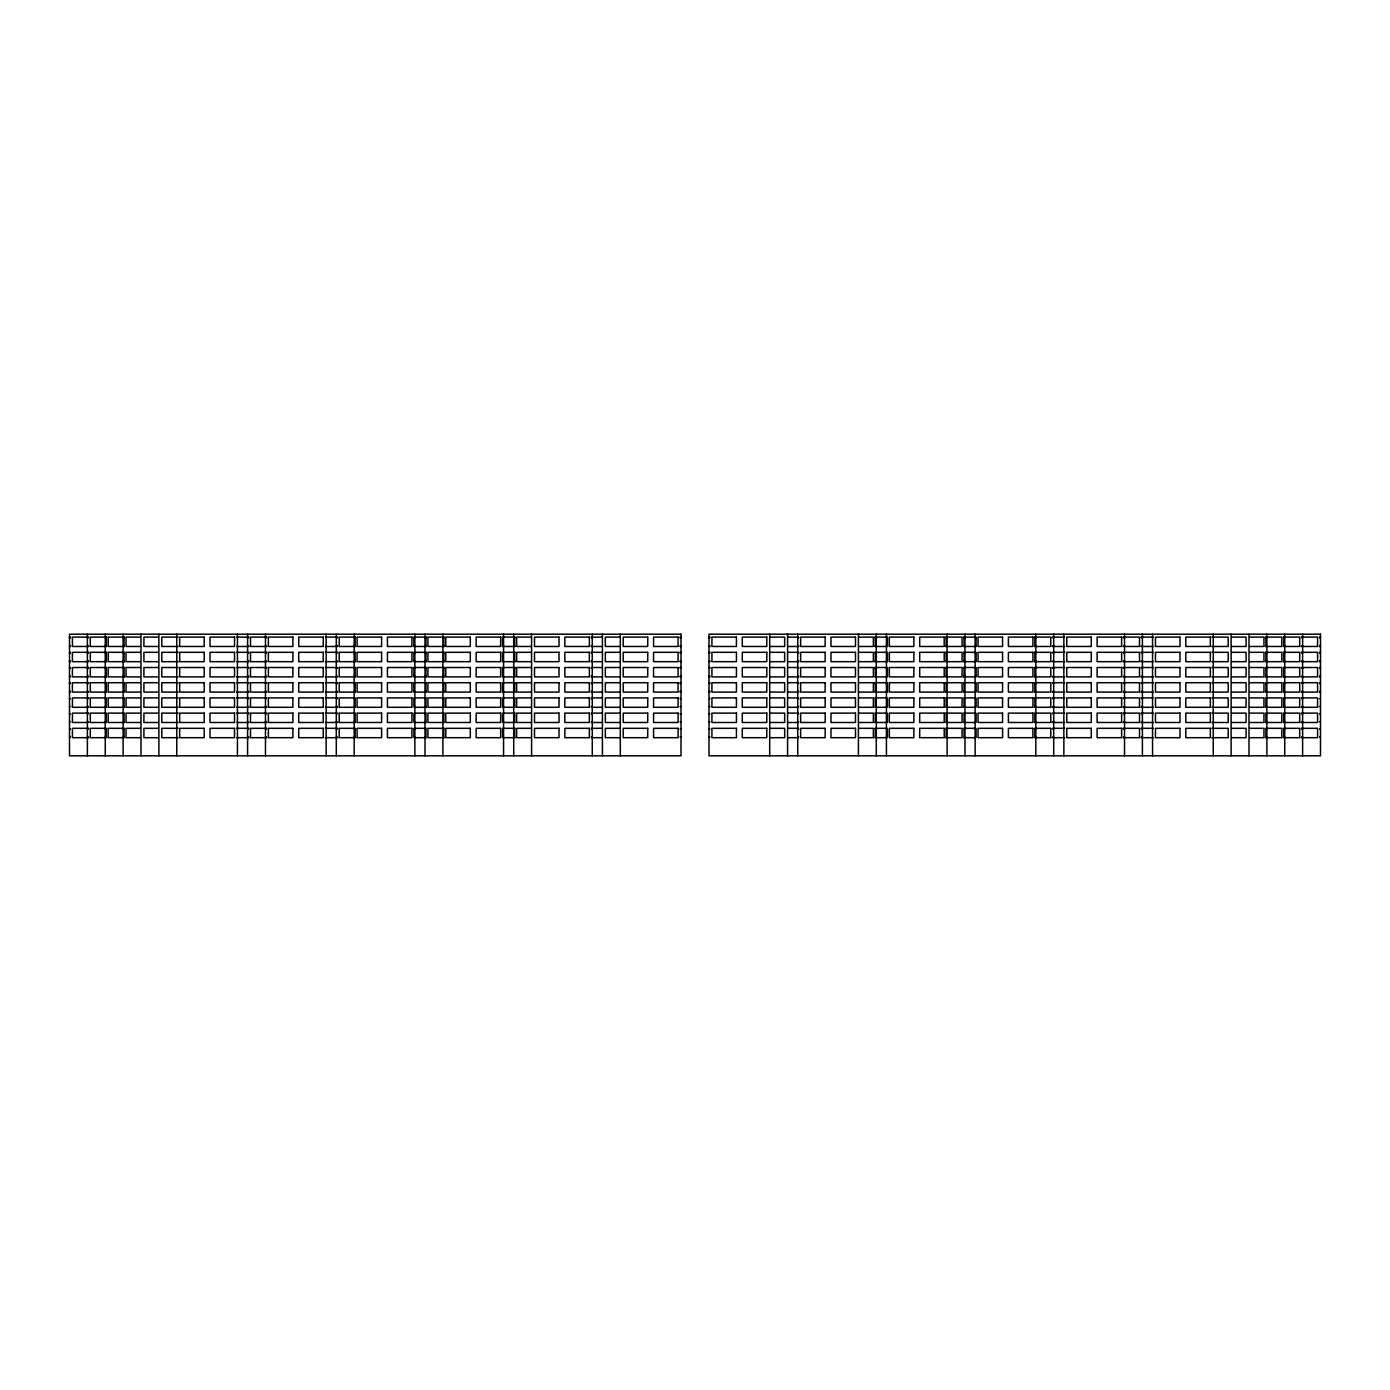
<?xml version="1.0" encoding="UTF-8"?>
<svg xmlns="http://www.w3.org/2000/svg" width="1390" height="1390" viewBox="0 0 1390 1390"><rect width="100%" height="100%" fill="white"/><g stroke="black" fill="none" stroke-linecap="round" stroke-linejoin="round"><path stroke-width="1.5" d="M69.5 637.106L70.456 637.106M88.751 637.106L72.419 637.106L72.419 646.472L88.751 646.472M106.63 637.106L90.298 637.106L90.298 646.472L106.63 646.472M124.509 637.106L108.159 637.106L108.159 646.472L124.509 646.472M140.338 637.106L126.038 637.106L126.038 646.472L140.338 646.472M158.217 637.106L143.917 637.106L143.917 646.472L158.217 646.472M178.129 637.106L161.796 637.106L161.796 646.472L178.129 646.472M236.717 637.106L248.966 637.106M266.845 637.106L250.495 637.106L250.495 646.472L266.845 646.472M325.416 637.106L337.683 637.106M355.562 637.106L339.212 637.106L339.212 646.472L355.562 646.472M426.382 637.106L413.907 637.106L413.907 646.472L426.382 646.472M444.261 637.106L427.929 637.106L427.929 646.472L444.261 646.472M515.099 637.106L502.607 637.106L502.607 646.472L515.099 646.472M530.928 637.106L516.628 637.106L516.628 646.472L530.928 646.472M591.323 637.106L601.766 637.106M619.645 637.106L605.345 637.106L605.345 646.472L619.645 646.472M680.04 637.106L680.996 637.106M709.004 637.106L709.96 637.106M770.355 637.106L784.655 637.106L784.655 646.472L770.355 646.472M788.234 637.106L798.677 637.106M859.072 637.106L873.372 637.106L873.372 646.472L859.072 646.472M874.901 637.106L887.393 637.106L887.393 646.472L874.901 646.472M945.739 637.106L962.071 637.106L962.071 646.472L945.739 646.472M963.618 637.106L976.093 637.106L976.093 646.472L963.618 646.472M1034.438 637.106L1050.788 637.106L1050.788 646.472L1034.438 646.472M1052.317 637.106L1064.584 637.106M1123.155 637.106L1139.505 637.106L1139.505 646.472L1123.155 646.472M1141.034 637.106L1153.283 637.106M1211.871 637.106L1228.204 637.106L1228.204 646.472L1211.871 646.472M1231.783 637.106L1246.083 637.106L1246.083 646.472L1231.783 646.472M1249.662 637.106L1263.962 637.106L1263.962 646.472L1249.662 646.472M1265.491 637.106L1281.841 637.106L1281.841 646.472L1265.491 646.472M1283.37 637.106L1299.702 637.106L1299.702 646.472L1283.37 646.472M1301.248 637.106L1317.581 637.106L1317.581 646.472L1301.248 646.472M1319.544 637.106L1320.5 637.106M69.5 637.836L70.456 637.836M87.379 637.836L88.335 637.836M105.258 637.836L106.213 637.836M123.119 637.836L124.075 637.836M247.594 637.836L248.549 637.836M265.473 637.836L266.411 637.836M336.293 637.836L337.249 637.836M354.172 637.836L355.128 637.836M413.907 637.836L414.863 637.836M425.01 637.836L425.966 637.836M442.889 637.836L443.844 637.836M502.607 637.836L503.562 637.836M513.709 637.836L514.665 637.836M591.323 637.836L592.279 637.836M680.04 637.836L680.996 637.836M709.004 637.836L709.96 637.836M797.721 637.836L798.677 637.836M875.335 637.836L876.291 637.836M886.438 637.836L887.393 637.836M946.156 637.836L947.111 637.836M964.035 637.836L964.99 637.836M975.137 637.836L976.093 637.836M1034.872 637.836L1035.828 637.836M1052.751 637.836L1053.707 637.836M1123.589 637.836L1124.527 637.836M1141.451 637.836L1142.406 637.836M1265.925 637.836L1266.881 637.836M1283.787 637.836L1284.742 637.836M1301.666 637.836L1302.621 637.836M1319.544 637.836L1320.5 637.836M69.5 645.759L70.456 645.759M87.379 645.759L88.335 645.759M105.258 645.759L106.213 645.759M123.119 645.759L124.075 645.759M247.594 645.759L248.549 645.759M265.473 645.759L266.411 645.759M336.293 645.759L337.249 645.759M354.172 645.759L355.128 645.759M413.907 645.759L414.863 645.759M425.01 645.759L425.966 645.759M442.889 645.759L443.844 645.759M502.607 645.759L503.562 645.759M513.709 645.759L514.665 645.759M591.323 645.759L592.279 645.759M680.04 645.759L680.996 645.759M709.004 645.759L709.96 645.759M797.721 645.759L798.677 645.759M875.335 645.759L876.291 645.759M886.438 645.759L887.393 645.759M946.156 645.759L947.111 645.759M964.035 645.759L964.99 645.759M975.137 645.759L976.093 645.759M1034.872 645.759L1035.828 645.759M1052.751 645.759L1053.707 645.759M1123.589 645.759L1124.527 645.759M1141.451 645.759L1142.406 645.759M1265.925 645.759L1266.881 645.759M1283.787 645.759L1284.742 645.759M1301.666 645.759L1302.621 645.759M1319.544 645.759L1320.5 645.759M69.5 646.472L70.456 646.472M236.717 646.472L248.966 646.472M325.416 646.472L337.683 646.472M591.323 646.472L601.766 646.472M680.04 646.472L680.996 646.472M709.004 646.472L709.96 646.472M788.234 646.472L798.677 646.472M1052.317 646.472L1064.584 646.472M1141.034 646.472L1153.283 646.472M1319.544 646.472L1320.5 646.472M69.5 652.31L70.456 652.31M88.751 652.31L72.419 652.31L72.419 661.675L88.751 661.675M106.63 652.31L90.298 652.31L90.298 661.675L106.63 661.675M124.509 652.31L108.159 652.31L108.159 661.675L124.509 661.675M140.338 652.31L126.038 652.31L126.038 661.675L140.338 661.675M158.217 652.31L143.917 652.31L143.917 661.675L158.217 661.675M178.129 652.31L161.796 652.31L161.796 661.675L178.129 661.675M236.717 652.31L248.966 652.31M266.845 652.31L250.495 652.31L250.495 661.675L266.845 661.675M325.416 652.31L337.683 652.31M355.562 652.31L339.212 652.31L339.212 661.675L355.562 661.675M426.382 652.31L413.907 652.31L413.907 661.675L426.382 661.675M444.261 652.31L427.929 652.31L427.929 661.675L444.261 661.675M515.099 652.31L502.607 652.31L502.607 661.675L515.099 661.675M530.928 652.31L516.628 652.31L516.628 661.675L530.928 661.675M591.323 652.31L601.766 652.31M619.645 652.31L605.345 652.31L605.345 661.675L619.645 661.675M680.04 652.31L680.996 652.31M709.004 652.31L709.96 652.31M770.355 652.31L784.655 652.31L784.655 661.675L770.355 661.675M788.234 652.31L798.677 652.31M859.072 652.31L873.372 652.31L873.372 661.675L859.072 661.675M874.901 652.31L887.393 652.31L887.393 661.675L874.901 661.675M945.739 652.31L962.071 652.31L962.071 661.675L945.739 661.675M963.618 652.31L976.093 652.31L976.093 661.675L963.618 661.675M1034.438 652.31L1050.788 652.31L1050.788 661.675L1034.438 661.675M1052.317 652.31L1064.584 652.31M1123.155 652.31L1139.505 652.31L1139.505 661.675L1123.155 661.675M1141.034 652.31L1153.283 652.31M1211.871 652.31L1228.204 652.31L1228.204 661.675L1211.871 661.675M1231.783 652.31L1246.083 652.31L1246.083 661.675L1231.783 661.675M1249.662 652.31L1263.962 652.31L1263.962 661.675L1249.662 661.675M1265.491 652.31L1281.841 652.31L1281.841 661.675L1265.491 661.675M1283.37 652.31L1299.702 652.31L1299.702 661.675L1283.37 661.675M1301.248 652.31L1317.581 652.31L1317.581 661.675L1301.248 661.675M1319.544 652.31L1320.5 652.31M69.5 653.039L70.456 653.039M87.379 653.039L88.335 653.039M105.258 653.039L106.213 653.039M123.119 653.039L124.075 653.039M247.594 653.039L248.549 653.039M265.473 653.039L266.411 653.039M336.293 653.039L337.249 653.039M354.172 653.039L355.128 653.039M413.907 653.039L414.863 653.039M425.01 653.039L425.966 653.039M442.889 653.039L443.844 653.039M502.607 653.039L503.562 653.039M513.709 653.039L514.665 653.039M591.323 653.039L592.279 653.039M680.04 653.039L680.996 653.039M709.004 653.039L709.96 653.039M797.721 653.039L798.677 653.039M875.335 653.039L876.291 653.039M886.438 653.039L887.393 653.039M946.156 653.039L947.111 653.039M964.035 653.039L964.99 653.039M975.137 653.039L976.093 653.039M1034.872 653.039L1035.828 653.039M1052.751 653.039L1053.707 653.039M1123.589 653.039L1124.527 653.039M1141.451 653.039L1142.406 653.039M1265.925 653.039L1266.881 653.039M1283.787 653.039L1284.742 653.039M1301.666 653.039L1302.621 653.039M1319.544 653.039L1320.5 653.039M69.5 660.962L70.456 660.962M87.379 660.962L88.335 660.962M105.258 660.962L106.213 660.962M123.119 660.962L124.075 660.962M247.594 660.962L248.549 660.962M265.473 660.962L266.411 660.962M336.293 660.962L337.249 660.962M354.172 660.962L355.128 660.962M413.907 660.962L414.863 660.962M425.01 660.962L425.966 660.962M442.889 660.962L443.844 660.962M502.607 660.962L503.562 660.962M513.709 660.962L514.665 660.962M591.323 660.962L592.279 660.962M680.04 660.962L680.996 660.962M709.004 660.962L709.96 660.962M797.721 660.962L798.677 660.962M875.335 660.962L876.291 660.962M886.438 660.962L887.393 660.962M946.156 660.962L947.111 660.962M964.035 660.962L964.99 660.962M975.137 660.962L976.093 660.962M1034.872 660.962L1035.828 660.962M1052.751 660.962L1053.707 660.962M1123.589 660.962L1124.527 660.962M1141.451 660.962L1142.406 660.962M1265.925 660.962L1266.881 660.962M1283.787 660.962L1284.742 660.962M1301.666 660.962L1302.621 660.962M1319.544 660.962L1320.5 660.962M69.5 661.675L70.456 661.675M236.717 661.675L248.966 661.675M325.416 661.675L337.683 661.675M591.323 661.675L601.766 661.675M680.04 661.675L680.996 661.675M709.004 661.675L709.96 661.675M788.234 661.675L798.677 661.675M1052.317 661.675L1064.584 661.675M1141.034 661.675L1153.283 661.675M1319.544 661.675L1320.5 661.675M69.5 667.513L70.456 667.513M88.751 667.513L72.419 667.513L72.419 676.878L88.751 676.878M106.63 667.513L90.298 667.513L90.298 676.878L106.63 676.878M124.509 667.513L108.159 667.513L108.159 676.878L124.509 676.878M140.338 667.513L126.038 667.513L126.038 676.878L140.338 676.878M158.217 667.513L143.917 667.513L143.917 676.878L158.217 676.878M178.129 667.513L161.796 667.513L161.796 676.878L178.129 676.878M236.717 667.513L248.966 667.513M266.845 667.513L250.495 667.513L250.495 676.878L266.845 676.878M325.416 667.513L337.683 667.513M355.562 667.513L339.212 667.513L339.212 676.878L355.562 676.878M426.382 667.513L413.907 667.513L413.907 676.878L426.382 676.878M444.261 667.513L427.929 667.513L427.929 676.878L444.261 676.878M515.099 667.513L502.607 667.513L502.607 676.878L515.099 676.878M530.928 667.513L516.628 667.513L516.628 676.878L530.928 676.878M591.323 667.513L601.766 667.513M619.645 667.513L605.345 667.513L605.345 676.878L619.645 676.878M680.04 667.513L680.996 667.513M709.004 667.513L709.96 667.513M770.355 667.513L784.655 667.513L784.655 676.878L770.355 676.878M788.234 667.513L798.677 667.513M859.072 667.513L873.372 667.513L873.372 676.878L859.072 676.878M874.901 667.513L887.393 667.513L887.393 676.878L874.901 676.878M945.739 667.513L962.071 667.513L962.071 676.878L945.739 676.878M963.618 667.513L976.093 667.513L976.093 676.878L963.618 676.878M1034.438 667.513L1050.788 667.513L1050.788 676.878L1034.438 676.878M1052.317 667.513L1064.584 667.513M1123.155 667.513L1139.505 667.513L1139.505 676.878L1123.155 676.878M1141.034 667.513L1153.283 667.513M1211.871 667.513L1228.204 667.513L1228.204 676.878L1211.871 676.878M1231.783 667.513L1246.083 667.513L1246.083 676.878L1231.783 676.878M1249.662 667.513L1263.962 667.513L1263.962 676.878L1249.662 676.878M1265.491 667.513L1281.841 667.513L1281.841 676.878L1265.491 676.878M1283.37 667.513L1299.702 667.513L1299.702 676.878L1283.37 676.878M1301.248 667.513L1317.581 667.513L1317.581 676.878L1301.248 676.878M1319.544 667.513L1320.5 667.513M69.5 668.243L70.456 668.243M87.379 668.243L88.335 668.243M105.258 668.243L106.213 668.243M123.119 668.243L124.075 668.243M247.594 668.243L248.549 668.243M265.473 668.243L266.411 668.243M336.293 668.243L337.249 668.243M354.172 668.243L355.128 668.243M413.907 668.243L414.863 668.243M425.01 668.243L425.966 668.243M442.889 668.243L443.844 668.243M502.607 668.243L503.562 668.243M513.709 668.243L514.665 668.243M591.323 668.243L592.279 668.243M680.04 668.243L680.996 668.243M709.004 668.243L709.96 668.243M797.721 668.243L798.677 668.243M875.335 668.243L876.291 668.243M886.438 668.243L887.393 668.243M946.156 668.243L947.111 668.243M964.035 668.243L964.99 668.243M975.137 668.243L976.093 668.243M1034.872 668.243L1035.828 668.243M1052.751 668.243L1053.707 668.243M1123.589 668.243L1124.527 668.243M1141.451 668.243L1142.406 668.243M1265.925 668.243L1266.881 668.243M1283.787 668.243L1284.742 668.243M1301.666 668.243L1302.621 668.243M1319.544 668.243L1320.5 668.243M69.5 676.166L70.456 676.166M87.379 676.166L88.335 676.166M105.258 676.166L106.213 676.166M123.119 676.166L124.075 676.166M247.594 676.166L248.549 676.166M265.473 676.166L266.411 676.166M336.293 676.166L337.249 676.166M354.172 676.166L355.128 676.166M413.907 676.166L414.863 676.166M425.01 676.166L425.966 676.166M442.889 676.166L443.844 676.166M502.607 676.166L503.562 676.166M513.709 676.166L514.665 676.166M591.323 676.166L592.279 676.166M680.04 676.166L680.996 676.166M709.004 676.166L709.96 676.166M797.721 676.166L798.677 676.166M875.335 676.166L876.291 676.166M886.438 676.166L887.393 676.166M946.156 676.166L947.111 676.166M964.035 676.166L964.99 676.166M975.137 676.166L976.093 676.166M1034.872 676.166L1035.828 676.166M1052.751 676.166L1053.707 676.166M1123.589 676.166L1124.527 676.166M1141.451 676.166L1142.406 676.166M1265.925 676.166L1266.881 676.166M1283.787 676.166L1284.742 676.166M1301.666 676.166L1302.621 676.166M1319.544 676.166L1320.5 676.166M69.5 676.878L70.456 676.878M236.717 676.878L248.966 676.878M325.416 676.878L337.683 676.878M591.323 676.878L601.766 676.878M680.04 676.878L680.996 676.878M709.004 676.878L709.96 676.878M788.234 676.878L798.677 676.878M1052.317 676.878L1064.584 676.878M1141.034 676.878L1153.283 676.878M1319.544 676.878L1320.5 676.878M69.5 682.716L70.456 682.716M88.751 682.716L72.419 682.716L72.419 692.081L88.751 692.081M106.63 682.716L90.298 682.716L90.298 692.081L106.63 692.081M124.509 682.716L108.159 682.716L108.159 692.081L124.509 692.081M140.338 682.716L126.038 682.716L126.038 692.081L140.338 692.081M158.217 682.716L143.917 682.716L143.917 692.081L158.217 692.081M178.129 682.716L161.796 682.716L161.796 692.081L178.129 692.081M236.717 682.716L248.966 682.716M266.845 682.716L250.495 682.716L250.495 692.081L266.845 692.081M325.416 682.716L337.683 682.716M355.562 682.716L339.212 682.716L339.212 692.081L355.562 692.081M426.382 682.716L413.907 682.716L413.907 692.081L426.382 692.081M444.261 682.716L427.929 682.716L427.929 692.081L444.261 692.081M515.099 682.716L502.607 682.716L502.607 692.081L515.099 692.081M530.928 682.716L516.628 682.716L516.628 692.081L530.928 692.081M591.323 682.716L601.766 682.716M619.645 682.716L605.345 682.716L605.345 692.081L619.645 692.081M680.04 682.716L680.996 682.716M709.004 682.716L709.96 682.716M770.355 682.716L784.655 682.716L784.655 692.081L770.355 692.081M788.234 682.716L798.677 682.716M859.072 682.716L873.372 682.716L873.372 692.081L859.072 692.081M874.901 682.716L887.393 682.716L887.393 692.081L874.901 692.081M945.739 682.716L962.071 682.716L962.071 692.081L945.739 692.081M963.618 682.716L976.093 682.716L976.093 692.081L963.618 692.081M1034.438 682.716L1050.788 682.716L1050.788 692.081L1034.438 692.081M1052.317 682.716L1064.584 682.716M1123.155 682.716L1139.505 682.716L1139.505 692.081L1123.155 692.081M1141.034 682.716L1153.283 682.716M1211.871 682.716L1228.204 682.716L1228.204 692.081L1211.871 692.081M1231.783 682.716L1246.083 682.716L1246.083 692.081L1231.783 692.081M1249.662 682.716L1263.962 682.716L1263.962 692.081L1249.662 692.081M1265.491 682.716L1281.841 682.716L1281.841 692.081L1265.491 692.081M1283.37 682.716L1299.702 682.716L1299.702 692.081L1283.37 692.081M1301.248 682.716L1317.581 682.716L1317.581 692.081L1301.248 692.081M1319.544 682.716L1320.5 682.716M69.5 683.446L70.456 683.446M87.379 683.446L88.335 683.446M105.258 683.446L106.213 683.446M123.119 683.446L124.075 683.446M247.594 683.446L248.549 683.446M265.473 683.446L266.411 683.446M336.293 683.446L337.249 683.446M354.172 683.446L355.128 683.446M413.907 683.446L414.863 683.446M425.01 683.446L425.966 683.446M442.889 683.446L443.844 683.446M502.607 683.446L503.562 683.446M513.709 683.446L514.665 683.446M591.323 683.446L592.279 683.446M680.04 683.446L680.996 683.446M709.004 683.446L709.96 683.446M797.721 683.446L798.677 683.446M875.335 683.446L876.291 683.446M886.438 683.446L887.393 683.446M946.156 683.446L947.111 683.446M964.035 683.446L964.99 683.446M975.137 683.446L976.093 683.446M1034.872 683.446L1035.828 683.446M1052.751 683.446L1053.707 683.446M1123.589 683.446L1124.527 683.446M1141.451 683.446L1142.406 683.446M1265.925 683.446L1266.881 683.446M1283.787 683.446L1284.742 683.446M1301.666 683.446L1302.621 683.446M1319.544 683.446L1320.5 683.446M69.5 691.369L70.456 691.369M87.379 691.369L88.335 691.369M105.258 691.369L106.213 691.369M123.119 691.369L124.075 691.369M247.594 691.369L248.549 691.369M265.473 691.369L266.411 691.369M336.293 691.369L337.249 691.369M354.172 691.369L355.128 691.369M413.907 691.369L414.863 691.369M425.01 691.369L425.966 691.369M442.889 691.369L443.844 691.369M502.607 691.369L503.562 691.369M513.709 691.369L514.665 691.369M591.323 691.369L592.279 691.369M680.04 691.369L680.996 691.369M709.004 691.369L709.96 691.369M797.721 691.369L798.677 691.369M875.335 691.369L876.291 691.369M886.438 691.369L887.393 691.369M946.156 691.369L947.111 691.369M964.035 691.369L964.99 691.369M975.137 691.369L976.093 691.369M1034.872 691.369L1035.828 691.369M1052.751 691.369L1053.707 691.369M1123.589 691.369L1124.527 691.369M1141.451 691.369L1142.406 691.369M1265.925 691.369L1266.881 691.369M1283.787 691.369L1284.742 691.369M1301.666 691.369L1302.621 691.369M1319.544 691.369L1320.5 691.369M69.5 692.081L70.456 692.081M236.717 692.081L248.966 692.081M325.416 692.081L337.683 692.081M591.323 692.081L601.766 692.081M680.04 692.081L680.996 692.081M709.004 692.081L709.96 692.081M788.234 692.081L798.677 692.081M1052.317 692.081L1064.584 692.081M1141.034 692.081L1153.283 692.081M1319.544 692.081L1320.5 692.081M88.751 697.919L72.419 697.919L72.419 707.284L88.751 707.284M106.63 697.919L90.298 697.919L90.298 707.284L106.63 707.284M124.509 697.919L108.159 697.919L108.159 707.284L124.509 707.284M140.338 697.919L126.038 697.919L126.038 707.284L140.338 707.284M158.217 697.919L143.917 697.919L143.917 707.284L158.217 707.284M178.129 697.919L161.796 697.919L161.796 707.284L178.129 707.284M236.717 697.919L248.966 697.919M266.845 697.919L250.495 697.919L250.495 707.284L266.845 707.284M325.416 697.919L337.683 697.919M355.562 697.919L339.212 697.919L339.212 707.284L355.562 707.284M414.133 697.919L426.382 697.919M444.261 697.919L427.929 697.919L427.929 707.284L444.261 707.284M502.85 697.919L515.099 697.919M530.928 697.919L516.628 697.919L516.628 707.284L530.928 707.284M591.549 697.919L601.766 697.919M619.645 697.919L605.345 697.919L605.345 707.284L619.645 707.284M770.355 697.919L784.655 697.919L784.655 707.284L770.355 707.284M788.234 697.919L798.451 697.919M859.072 697.919L873.372 697.919L873.372 707.284L859.072 707.284M874.901 697.919L887.15 697.919M945.739 697.919L962.071 697.919L962.071 707.284L945.739 707.284M963.618 697.919L975.867 697.919M1034.438 697.919L1050.788 697.919L1050.788 707.284L1034.438 707.284M1052.317 697.919L1064.584 697.919M1123.155 697.919L1139.505 697.919L1139.505 707.284L1123.155 707.284M1141.034 697.919L1153.283 697.919M1211.871 697.919L1228.204 697.919L1228.204 707.284L1211.871 707.284M1231.783 697.919L1246.083 697.919L1246.083 707.284L1231.783 707.284M1249.662 697.919L1263.962 697.919L1263.962 707.284L1249.662 707.284M1265.491 697.919L1281.841 697.919L1281.841 707.284L1265.491 707.284M1283.37 697.919L1299.702 697.919L1299.702 707.284L1283.37 707.284M1301.248 697.919L1317.581 697.919L1317.581 707.284L1301.248 707.284M69.5 698.631L70.456 698.631M87.379 698.631L88.335 698.631M105.258 698.631L106.213 698.631L106.213 706.554L105.258 706.554M123.119 698.631L124.075 698.631L124.075 706.554L123.119 706.554M247.594 698.631L248.549 698.631M265.473 698.631L266.411 698.631M336.293 698.631L337.249 698.631M354.172 698.631L355.128 698.631L355.128 706.554L354.172 706.554M414.863 698.631L413.907 698.631L413.907 706.554L414.863 706.554M425.01 698.631L425.966 698.631L425.966 706.554L425.01 706.554M442.889 698.631L443.844 698.631L443.844 706.554L442.889 706.554M503.562 698.631L502.607 698.631L502.607 706.554L503.562 706.554M513.709 698.631L514.665 698.631L514.665 706.554L513.709 706.554M591.323 698.631L592.279 698.631M680.04 698.631L680.996 698.631M709.004 698.631L709.96 698.631M797.721 698.631L798.677 698.631M876.291 698.631L875.335 698.631L875.335 706.554L876.291 706.554M886.438 698.631L887.393 698.631L887.393 706.554L886.438 706.554M947.111 698.631L946.156 698.631L946.156 706.554L947.111 706.554M964.99 698.631L964.035 698.631L964.035 706.554L964.99 706.554M975.137 698.631L976.093 698.631L976.093 706.554L975.137 706.554M1035.828 698.631L1034.872 698.631L1034.872 706.554L1035.828 706.554M1052.751 698.631L1053.707 698.631M1123.589 698.631L1124.527 698.631M1141.451 698.631L1142.406 698.631M1266.881 698.631L1265.925 698.631L1265.925 706.554L1266.881 706.554M1284.742 698.631L1283.787 698.631L1283.787 706.554L1284.742 706.554M1301.666 698.631L1302.621 698.631M1319.544 698.631L1320.5 698.631M69.5 706.554L70.456 706.554M87.379 706.554L88.335 706.554M247.594 706.554L248.549 706.554M265.473 706.554L266.411 706.554M336.293 706.554L337.249 706.554M591.323 706.554L592.279 706.554M680.04 706.554L680.996 706.554M709.004 706.554L709.96 706.554M797.721 706.554L798.677 706.554M1052.751 706.554L1053.707 706.554M1123.589 706.554L1124.527 706.554M1141.451 706.554L1142.406 706.554M1301.666 706.554L1302.621 706.554M1319.544 706.554L1320.5 706.554M236.717 707.284L248.966 707.284M325.416 707.284L337.683 707.284M414.133 707.284L426.382 707.284M502.85 707.284L515.099 707.284M591.549 707.284L601.766 707.284M788.234 707.284L798.451 707.284M874.901 707.284L887.15 707.284M963.618 707.284L975.867 707.284M1052.317 707.284L1064.584 707.284M1141.034 707.284L1153.283 707.284M88.751 713.122L72.419 713.122L72.419 722.487L88.751 722.487M106.63 713.122L90.298 713.122L90.298 722.487L106.63 722.487M124.509 713.122L108.159 713.122L108.159 722.487L124.509 722.487M140.338 713.122L126.038 713.122L126.038 722.487L140.338 722.487M158.217 713.122L143.917 713.122L143.917 722.487L158.217 722.487M178.129 713.122L161.796 713.122L161.796 722.487L178.129 722.487M236.717 713.122L248.966 713.122M266.845 713.122L250.495 713.122L250.495 722.487L266.845 722.487M325.416 713.122L337.683 713.122M355.562 713.122L339.212 713.122L339.212 722.487L355.562 722.487M414.133 713.122L426.382 713.122M444.261 713.122L427.929 713.122L427.929 722.487L444.261 722.487M502.85 713.122L515.099 713.122M530.928 713.122L516.628 713.122L516.628 722.487L530.928 722.487M591.549 713.122L601.766 713.122M619.645 713.122L605.345 713.122L605.345 722.487L619.645 722.487M770.355 713.122L784.655 713.122L784.655 722.487L770.355 722.487M788.234 713.122L798.451 713.122M859.072 713.122L873.372 713.122L873.372 722.487L859.072 722.487M874.901 713.122L887.15 713.122M945.739 713.122L962.071 713.122L962.071 722.487L945.739 722.487M963.618 713.122L975.867 713.122M1034.438 713.122L1050.788 713.122L1050.788 722.487L1034.438 722.487M1052.317 713.122L1064.584 713.122M1123.155 713.122L1139.505 713.122L1139.505 722.487L1123.155 722.487M1141.034 713.122L1153.283 713.122M1211.871 713.122L1228.204 713.122L1228.204 722.487L1211.871 722.487M1231.783 713.122L1246.083 713.122L1246.083 722.487L1231.783 722.487M1249.662 713.122L1263.962 713.122L1263.962 722.487L1249.662 722.487M1265.491 713.122L1281.841 713.122L1281.841 722.487L1265.491 722.487M1283.37 713.122L1299.702 713.122L1299.702 722.487L1283.37 722.487M1301.248 713.122L1317.581 713.122L1317.581 722.487L1301.248 722.487M69.5 713.834L70.456 713.834M87.379 713.834L88.335 713.834M105.258 713.834L106.213 713.834L106.213 721.757L105.258 721.757M123.119 713.834L124.075 713.834L124.075 721.757L123.119 721.757M247.594 713.834L248.549 713.834M265.473 713.834L266.411 713.834M336.293 713.834L337.249 713.834M354.172 713.834L355.128 713.834L355.128 721.757L354.172 721.757M414.863 713.834L413.907 713.834L413.907 721.757L414.863 721.757M425.01 713.834L425.966 713.834L425.966 721.757L425.01 721.757M442.889 713.834L443.844 713.834L443.844 721.757L442.889 721.757M503.562 713.834L502.607 713.834L502.607 721.757L503.562 721.757M513.709 713.834L514.665 713.834L514.665 721.757L513.709 721.757M591.323 713.834L592.279 713.834M680.04 713.834L680.996 713.834M709.004 713.834L709.96 713.834M797.721 713.834L798.677 713.834M876.291 713.834L875.335 713.834L875.335 721.757L876.291 721.757M886.438 713.834L887.393 713.834L887.393 721.757L886.438 721.757M947.111 713.834L946.156 713.834L946.156 721.757L947.111 721.757M964.99 713.834L964.035 713.834L964.035 721.757L964.99 721.757M975.137 713.834L976.093 713.834L976.093 721.757L975.137 721.757M1035.828 713.834L1034.872 713.834L1034.872 721.757L1035.828 721.757M1052.751 713.834L1053.707 713.834M1123.589 713.834L1124.527 713.834M1141.451 713.834L1142.406 713.834M1266.881 713.834L1265.925 713.834L1265.925 721.757L1266.881 721.757M1284.742 713.834L1283.787 713.834L1283.787 721.757L1284.742 721.757M1301.666 713.834L1302.621 713.834M1319.544 713.834L1320.5 713.834M69.5 721.757L70.456 721.757M87.379 721.757L88.335 721.757M247.594 721.757L248.549 721.757M265.473 721.757L266.411 721.757M336.293 721.757L337.249 721.757M591.323 721.757L592.279 721.757M680.04 721.757L680.996 721.757M709.004 721.757L709.96 721.757M797.721 721.757L798.677 721.757M1052.751 721.757L1053.707 721.757M1123.589 721.757L1124.527 721.757M1141.451 721.757L1142.406 721.757M1301.666 721.757L1302.621 721.757M1319.544 721.757L1320.5 721.757M236.717 722.487L248.966 722.487M325.416 722.487L337.683 722.487M414.133 722.487L426.382 722.487M502.85 722.487L515.099 722.487M591.549 722.487L601.766 722.487M788.234 722.487L798.451 722.487M874.901 722.487L887.15 722.487M963.618 722.487L975.867 722.487M1052.317 722.487L1064.584 722.487M1141.034 722.487L1153.283 722.487M88.751 728.325L72.419 728.325L72.419 737.69L88.751 737.69M106.63 728.325L90.298 728.325L90.298 737.69L106.63 737.69M124.509 728.325L108.159 728.325L108.159 737.69L124.509 737.69M140.338 728.325L126.038 728.325L126.038 737.69L140.338 737.69M158.217 728.325L143.917 728.325L143.917 737.69L158.217 737.69M178.129 728.325L161.796 728.325L161.796 737.69L178.129 737.69M236.717 728.325L248.966 728.325M266.845 728.325L250.495 728.325L250.495 737.69L266.845 737.69M325.416 728.325L337.683 728.325M355.562 728.325L339.212 728.325L339.212 737.69L355.562 737.69M414.133 728.325L426.382 728.325M444.261 728.325L427.929 728.325L427.929 737.69L444.261 737.69M502.85 728.325L515.099 728.325M530.928 728.325L516.628 728.325L516.628 737.69L530.928 737.69M591.549 728.325L601.766 728.325M619.645 728.325L605.345 728.325L605.345 737.69L619.645 737.69M770.355 728.325L784.655 728.325L784.655 737.69L770.355 737.69M788.234 728.325L798.451 728.325M859.072 728.325L873.372 728.325L873.372 737.69L859.072 737.69M874.901 728.325L887.15 728.325M945.739 728.325L962.071 728.325L962.071 737.69L945.739 737.69M963.618 728.325L975.867 728.325M1034.438 728.325L1050.788 728.325L1050.788 737.69L1034.438 737.69M1052.317 728.325L1064.584 728.325M1123.155 728.325L1139.505 728.325L1139.505 737.69L1123.155 737.69M1141.034 728.325L1153.283 728.325M1211.871 728.325L1228.204 728.325L1228.204 737.69L1211.871 737.69M1231.783 728.325L1246.083 728.325L1246.083 737.69L1231.783 737.69M1249.662 728.325L1263.962 728.325L1263.962 737.69L1249.662 737.69M1265.491 728.325L1281.841 728.325L1281.841 737.69L1265.491 737.69M1283.37 728.325L1299.702 728.325L1299.702 737.69L1283.37 737.69M1301.248 728.325L1317.581 728.325L1317.581 737.69L1301.248 737.69M69.5 729.038L70.456 729.038M87.379 729.038L88.335 729.038M105.258 729.038L106.213 729.038L106.213 736.961L105.258 736.961M123.119 729.038L124.075 729.038L124.075 736.961L123.119 736.961M247.594 729.038L248.549 729.038M265.473 729.038L266.411 729.038M336.293 729.038L337.249 729.038M354.172 729.038L355.128 729.038L355.128 736.961L354.172 736.961M414.863 729.038L413.907 729.038L413.907 736.961L414.863 736.961M425.01 729.038L425.966 729.038L425.966 736.961L425.01 736.961M442.889 729.038L443.844 729.038L443.844 736.961L442.889 736.961M503.562 729.038L502.607 729.038L502.607 736.961L503.562 736.961M513.709 729.038L514.665 729.038L514.665 736.961L513.709 736.961M591.323 729.038L592.279 729.038M680.04 729.038L680.996 729.038M709.004 729.038L709.96 729.038M797.721 729.038L798.677 729.038M876.291 729.038L875.335 729.038L875.335 736.961L876.291 736.961M886.438 729.038L887.393 729.038L887.393 736.961L886.438 736.961M947.111 729.038L946.156 729.038L946.156 736.961L947.111 736.961M964.99 729.038L964.035 729.038L964.035 736.961L964.99 736.961M975.137 729.038L976.093 729.038L976.093 736.961L975.137 736.961M1035.828 729.038L1034.872 729.038L1034.872 736.961L1035.828 736.961M1052.751 729.038L1053.707 729.038M1123.589 729.038L1124.527 729.038M1141.451 729.038L1142.406 729.038M1266.881 729.038L1265.925 729.038L1265.925 736.961L1266.881 736.961M1284.742 729.038L1283.787 729.038L1283.787 736.961L1284.742 736.961M1301.666 729.038L1302.621 729.038M1319.544 729.038L1320.5 729.038M69.5 736.961L70.456 736.961M87.379 736.961L88.335 736.961M247.594 736.961L248.549 736.961M265.473 736.961L266.411 736.961M336.293 736.961L337.249 736.961M591.323 736.961L592.279 736.961M680.04 736.961L680.996 736.961M709.004 736.961L709.96 736.961M797.721 736.961L798.677 736.961M1052.751 736.961L1053.707 736.961M1123.589 736.961L1124.527 736.961M1141.451 736.961L1142.406 736.961M1301.666 736.961L1302.621 736.961M1319.544 736.961L1320.5 736.961M236.717 737.69L248.966 737.69M325.416 737.69L337.683 737.69M414.133 737.69L426.382 737.69M502.85 737.69L515.099 737.69M591.549 737.69L601.766 737.69M788.234 737.69L798.451 737.69M874.901 737.69L887.15 737.69M963.618 737.69L975.867 737.69M1052.317 737.69L1064.584 737.69M1141.034 737.69L1153.283 737.69M1302.621 634.188L1302.621 755.812M1284.742 634.188L1284.742 755.812M1283.787 637.106L1283.787 646.472M1283.787 652.31L1283.787 661.675M1283.787 667.513L1283.787 676.878M1283.787 682.716L1283.787 692.081M1266.881 634.188L1266.881 755.812M1265.925 637.106L1265.925 646.472M1265.925 652.31L1265.925 661.675M1265.925 667.513L1265.925 676.878M1265.925 682.716L1265.925 692.081M1249.002 634.188L1249.002 755.812M1231.123 634.188L1231.123 755.812M1213.244 634.188L1213.244 755.812M1152.553 634.188L1152.553 755.812M1142.406 634.188L1142.406 755.812M1124.527 634.188L1124.527 755.812M1063.854 634.188L1063.854 755.812M1053.707 634.188L1053.707 755.812M1035.828 634.188L1035.828 755.812M1034.872 637.106L1034.872 646.472M1034.872 652.31L1034.872 661.675M1034.872 667.513L1034.872 676.878M1034.872 682.716L1034.872 692.081M975.137 634.188L975.137 755.812M964.99 634.188L964.99 755.812M964.035 637.106L964.035 646.472M964.035 652.31L964.035 661.675M964.035 667.513L964.035 676.878M964.035 682.716L964.035 692.081M947.111 634.188L947.111 755.812M946.156 637.106L946.156 646.472M946.156 652.31L946.156 661.675M946.156 667.513L946.156 676.878M946.156 682.716L946.156 692.081M886.438 634.188L886.438 755.812M876.291 634.188L876.291 755.812M875.335 637.106L875.335 646.472M875.335 652.31L875.335 661.675M875.335 667.513L875.335 676.878M875.335 682.716L875.335 692.081M858.412 634.188L858.412 755.812M797.721 634.188L797.721 755.812M787.574 634.188L787.574 755.812M769.695 634.188L769.695 755.812M620.305 634.188L620.305 755.812M602.426 634.188L602.426 755.812M592.279 634.188L592.279 755.812M531.588 634.188L531.588 755.812M514.665 637.106L514.665 646.472M514.665 652.31L514.665 661.675M514.665 667.513L514.665 676.878M514.665 682.716L514.665 692.081M513.709 634.188L513.709 755.812M503.562 634.188L503.562 755.812M443.844 637.106L443.844 646.472M443.844 652.31L443.844 661.675M443.844 667.513L443.844 676.878M443.844 682.716L443.844 692.081M442.889 634.188L442.889 755.812M425.966 637.106L425.966 646.472M425.966 652.31L425.966 661.675M425.966 667.513L425.966 676.878M425.966 682.716L425.966 692.081M425.01 634.188L425.01 755.812M414.863 634.188L414.863 755.812M355.128 637.106L355.128 646.472M355.128 652.31L355.128 661.675M355.128 667.513L355.128 676.878M355.128 682.716L355.128 692.081M354.172 634.188L354.172 755.812M336.293 634.188L336.293 755.812M326.146 634.188L326.146 755.812M265.473 634.188L265.473 755.812M247.594 634.188L247.594 755.812M237.447 634.188L237.447 755.812M176.756 634.188L176.756 755.812M158.877 634.188L158.877 755.812M140.998 634.188L140.998 755.812M124.075 637.106L124.075 646.472M124.075 652.31L124.075 661.675M124.075 667.513L124.075 676.878M124.075 682.716L124.075 692.081M123.119 634.188L123.119 755.812M106.213 637.106L106.213 646.472M106.213 652.31L106.213 661.675M106.213 667.513L106.213 676.878M106.213 682.716L106.213 692.081M105.258 634.188L105.258 755.812M87.379 634.188L87.379 755.812M680.996 634.188L69.5 634.188L69.5 755.812L680.996 755.812L680.996 634.188M1320.5 634.188L709.004 634.188L709.004 755.812L1320.5 755.812L1320.5 634.188M204.191 637.106L179.675 637.106L179.675 646.472L204.191 646.472L204.191 637.106M234.528 637.106L210.012 637.106L210.012 646.472L234.528 646.472L234.528 637.106M292.89 637.106L268.374 637.106L268.374 646.472L292.89 646.472L292.89 637.106M323.227 637.106L298.728 637.106L298.728 646.472L323.227 646.472L323.227 637.106M381.607 637.106L357.091 637.106L357.091 646.472L381.607 646.472L381.607 637.106M411.944 637.106L387.428 637.106L387.428 646.472L411.944 646.472L411.944 637.106M470.307 637.106L445.79 637.106L445.79 646.472L470.307 646.472L470.307 637.106M500.661 637.106L476.145 637.106L476.145 646.472L500.661 646.472L500.661 637.106M559.023 637.106L534.507 637.106L534.507 646.472L559.023 646.472L559.023 637.106M589.36 637.106L564.844 637.106L564.844 646.472L589.36 646.472L589.36 637.106M647.723 637.106L623.224 637.106L623.224 646.472L647.723 646.472L647.723 637.106M678.077 637.106L653.561 637.106L653.561 646.472L678.077 646.472L678.077 637.106M736.439 637.106L711.923 637.106L711.923 646.472L736.439 646.472L736.439 637.106M766.776 637.106L742.277 637.106L742.277 646.472L766.776 646.472L766.776 637.106M825.156 637.106L800.64 637.106L800.64 646.472L825.156 646.472L825.156 637.106M855.493 637.106L830.977 637.106L830.977 646.472L855.493 646.472L855.493 637.106M913.856 637.106L889.339 637.106L889.339 646.472L913.856 646.472L913.856 637.106M944.21 637.106L919.694 637.106L919.694 646.472L944.21 646.472L944.21 637.106M1002.572 637.106L978.056 637.106L978.056 646.472L1002.572 646.472L1002.572 637.106M1032.909 637.106L1008.393 637.106L1008.393 646.472L1032.909 646.472L1032.909 637.106M1091.272 637.106L1066.773 637.106L1066.773 646.472L1091.272 646.472L1091.272 637.106M1121.626 637.106L1097.11 637.106L1097.11 646.472L1121.626 646.472L1121.626 637.106M1179.988 637.106L1155.472 637.106L1155.472 646.472L1179.988 646.472L1179.988 637.106M1210.325 637.106L1185.809 637.106L1185.809 646.472L1210.325 646.472L1210.325 637.106M204.191 652.31L179.675 652.31L179.675 661.675L204.191 661.675L204.191 652.31M234.528 652.31L210.012 652.31L210.012 661.675L234.528 661.675L234.528 652.31M292.89 652.31L268.374 652.31L268.374 661.675L292.89 661.675L292.89 652.31M323.227 652.31L298.728 652.31L298.728 661.675L323.227 661.675L323.227 652.31M381.607 652.31L357.091 652.31L357.091 661.675L381.607 661.675L381.607 652.31M411.944 652.31L387.428 652.31L387.428 661.675L411.944 661.675L411.944 652.31M470.307 652.31L445.79 652.31L445.79 661.675L470.307 661.675L470.307 652.31M500.661 652.31L476.145 652.31L476.145 661.675L500.661 661.675L500.661 652.31M559.023 652.31L534.507 652.31L534.507 661.675L559.023 661.675L559.023 652.31M589.36 652.31L564.844 652.31L564.844 661.675L589.36 661.675L589.36 652.31M647.723 652.31L623.224 652.31L623.224 661.675L647.723 661.675L647.723 652.31M678.077 652.31L653.561 652.31L653.561 661.675L678.077 661.675L678.077 652.31M736.439 652.31L711.923 652.31L711.923 661.675L736.439 661.675L736.439 652.31M766.776 652.31L742.277 652.31L742.277 661.675L766.776 661.675L766.776 652.31M825.156 652.31L800.64 652.31L800.64 661.675L825.156 661.675L825.156 652.31M855.493 652.31L830.977 652.31L830.977 661.675L855.493 661.675L855.493 652.31M913.856 652.31L889.339 652.31L889.339 661.675L913.856 661.675L913.856 652.31M944.21 652.31L919.694 652.31L919.694 661.675L944.21 661.675L944.21 652.31M1002.572 652.31L978.056 652.31L978.056 661.675L1002.572 661.675L1002.572 652.31M1032.909 652.31L1008.393 652.31L1008.393 661.675L1032.909 661.675L1032.909 652.31M1091.272 652.31L1066.773 652.31L1066.773 661.675L1091.272 661.675L1091.272 652.31M1121.626 652.31L1097.11 652.31L1097.11 661.675L1121.626 661.675L1121.626 652.31M1179.988 652.31L1155.472 652.31L1155.472 661.675L1179.988 661.675L1179.988 652.31M1210.325 652.31L1185.809 652.31L1185.809 661.675L1210.325 661.675L1210.325 652.31M204.191 667.513L179.675 667.513L179.675 676.878L204.191 676.878L204.191 667.513M234.528 667.513L210.012 667.513L210.012 676.878L234.528 676.878L234.528 667.513M292.89 667.513L268.374 667.513L268.374 676.878L292.89 676.878L292.89 667.513M323.227 667.513L298.728 667.513L298.728 676.878L323.227 676.878L323.227 667.513M381.607 667.513L357.091 667.513L357.091 676.878L381.607 676.878L381.607 667.513M411.944 667.513L387.428 667.513L387.428 676.878L411.944 676.878L411.944 667.513M470.307 667.513L445.79 667.513L445.79 676.878L470.307 676.878L470.307 667.513M500.661 667.513L476.145 667.513L476.145 676.878L500.661 676.878L500.661 667.513M559.023 667.513L534.507 667.513L534.507 676.878L559.023 676.878L559.023 667.513M589.36 667.513L564.844 667.513L564.844 676.878L589.36 676.878L589.36 667.513M647.723 667.513L623.224 667.513L623.224 676.878L647.723 676.878L647.723 667.513M678.077 667.513L653.561 667.513L653.561 676.878L678.077 676.878L678.077 667.513M736.439 667.513L711.923 667.513L711.923 676.878L736.439 676.878L736.439 667.513M766.776 667.513L742.277 667.513L742.277 676.878L766.776 676.878L766.776 667.513M825.156 667.513L800.64 667.513L800.64 676.878L825.156 676.878L825.156 667.513M855.493 667.513L830.977 667.513L830.977 676.878L855.493 676.878L855.493 667.513M913.856 667.513L889.339 667.513L889.339 676.878L913.856 676.878L913.856 667.513M944.21 667.513L919.694 667.513L919.694 676.878L944.21 676.878L944.21 667.513M1002.572 667.513L978.056 667.513L978.056 676.878L1002.572 676.878L1002.572 667.513M1032.909 667.513L1008.393 667.513L1008.393 676.878L1032.909 676.878L1032.909 667.513M1091.272 667.513L1066.773 667.513L1066.773 676.878L1091.272 676.878L1091.272 667.513M1121.626 667.513L1097.11 667.513L1097.11 676.878L1121.626 676.878L1121.626 667.513M1179.988 667.513L1155.472 667.513L1155.472 676.878L1179.988 676.878L1179.988 667.513M1210.325 667.513L1185.809 667.513L1185.809 676.878L1210.325 676.878L1210.325 667.513M204.191 682.716L179.675 682.716L179.675 692.081L204.191 692.081L204.191 682.716M234.528 682.716L210.012 682.716L210.012 692.081L234.528 692.081L234.528 682.716M292.89 682.716L268.374 682.716L268.374 692.081L292.89 692.081L292.89 682.716M323.227 682.716L298.728 682.716L298.728 692.081L323.227 692.081L323.227 682.716M381.607 682.716L357.091 682.716L357.091 692.081L381.607 692.081L381.607 682.716M411.944 682.716L387.428 682.716L387.428 692.081L411.944 692.081L411.944 682.716M470.307 682.716L445.79 682.716L445.79 692.081L470.307 692.081L470.307 682.716M500.661 682.716L476.145 682.716L476.145 692.081L500.661 692.081L500.661 682.716M559.023 682.716L534.507 682.716L534.507 692.081L559.023 692.081L559.023 682.716M589.36 682.716L564.844 682.716L564.844 692.081L589.36 692.081L589.36 682.716M647.723 682.716L623.224 682.716L623.224 692.081L647.723 692.081L647.723 682.716M678.077 682.716L653.561 682.716L653.561 692.081L678.077 692.081L678.077 682.716M736.439 682.716L711.923 682.716L711.923 692.081L736.439 692.081L736.439 682.716M766.776 682.716L742.277 682.716L742.277 692.081L766.776 692.081L766.776 682.716M825.156 682.716L800.64 682.716L800.64 692.081L825.156 692.081L825.156 682.716M855.493 682.716L830.977 682.716L830.977 692.081L855.493 692.081L855.493 682.716M913.856 682.716L889.339 682.716L889.339 692.081L913.856 692.081L913.856 682.716M944.21 682.716L919.694 682.716L919.694 692.081L944.21 692.081L944.21 682.716M1002.572 682.716L978.056 682.716L978.056 692.081L1002.572 692.081L1002.572 682.716M1032.909 682.716L1008.393 682.716L1008.393 692.081L1032.909 692.081L1032.909 682.716M1091.272 682.716L1066.773 682.716L1066.773 692.081L1091.272 692.081L1091.272 682.716M1121.626 682.716L1097.11 682.716L1097.11 692.081L1121.626 692.081L1121.626 682.716M1179.988 682.716L1155.472 682.716L1155.472 692.081L1179.988 692.081L1179.988 682.716M1210.325 682.716L1185.809 682.716L1185.809 692.081L1210.325 692.081L1210.325 682.716M204.191 697.919L179.675 697.919L179.675 707.284L204.191 707.284L204.191 697.919M234.528 697.919L210.012 697.919L210.012 707.284L234.528 707.284L234.528 697.919M292.89 697.919L268.374 697.919L268.374 707.284L292.89 707.284L292.89 697.919M323.227 697.919L298.728 697.919L298.728 707.284L323.227 707.284L323.227 697.919M381.607 697.919L357.091 697.919L357.091 707.284L381.607 707.284L381.607 697.919M411.944 697.919L387.428 697.919L387.428 707.284L411.944 707.284L411.944 697.919M470.307 697.919L445.79 697.919L445.79 707.284L470.307 707.284L470.307 697.919M500.661 697.919L476.145 697.919L476.145 707.284L500.661 707.284L500.661 697.919M559.023 697.919L534.507 697.919L534.507 707.284L559.023 707.284L559.023 697.919M589.36 697.919L564.844 697.919L564.844 707.284L589.36 707.284L589.36 697.919M647.723 697.919L623.224 697.919L623.224 707.284L647.723 707.284L647.723 697.919M678.077 697.919L653.561 697.919L653.561 707.284L678.077 707.284L678.077 697.919M736.439 697.919L711.923 697.919L711.923 707.284L736.439 707.284L736.439 697.919M766.776 697.919L742.277 697.919L742.277 707.284L766.776 707.284L766.776 697.919M825.156 697.919L800.64 697.919L800.64 707.284L825.156 707.284L825.156 697.919M855.493 697.919L830.977 697.919L830.977 707.284L855.493 707.284L855.493 697.919M913.856 697.919L889.339 697.919L889.339 707.284L913.856 707.284L913.856 697.919M944.21 697.919L919.694 697.919L919.694 707.284L944.21 707.284L944.21 697.919M1002.572 697.919L978.056 697.919L978.056 707.284L1002.572 707.284L1002.572 697.919M1032.909 697.919L1008.393 697.919L1008.393 707.284L1032.909 707.284L1032.909 697.919M1091.272 697.919L1066.773 697.919L1066.773 707.284L1091.272 707.284L1091.272 697.919M1121.626 697.919L1097.11 697.919L1097.11 707.284L1121.626 707.284L1121.626 697.919M1179.988 697.919L1155.472 697.919L1155.472 707.284L1179.988 707.284L1179.988 697.919M1210.325 697.919L1185.809 697.919L1185.809 707.284L1210.325 707.284L1210.325 697.919M204.191 713.122L179.675 713.122L179.675 722.487L204.191 722.487L204.191 713.122M234.528 713.122L210.012 713.122L210.012 722.487L234.528 722.487L234.528 713.122M292.89 713.122L268.374 713.122L268.374 722.487L292.89 722.487L292.89 713.122M323.227 713.122L298.728 713.122L298.728 722.487L323.227 722.487L323.227 713.122M381.607 713.122L357.091 713.122L357.091 722.487L381.607 722.487L381.607 713.122M411.944 713.122L387.428 713.122L387.428 722.487L411.944 722.487L411.944 713.122M470.307 713.122L445.79 713.122L445.79 722.487L470.307 722.487L470.307 713.122M500.661 713.122L476.145 713.122L476.145 722.487L500.661 722.487L500.661 713.122M559.023 713.122L534.507 713.122L534.507 722.487L559.023 722.487L559.023 713.122M589.36 713.122L564.844 713.122L564.844 722.487L589.36 722.487L589.36 713.122M647.723 713.122L623.224 713.122L623.224 722.487L647.723 722.487L647.723 713.122M678.077 713.122L653.561 713.122L653.561 722.487L678.077 722.487L678.077 713.122M736.439 713.122L711.923 713.122L711.923 722.487L736.439 722.487L736.439 713.122M766.776 713.122L742.277 713.122L742.277 722.487L766.776 722.487L766.776 713.122M825.156 713.122L800.64 713.122L800.64 722.487L825.156 722.487L825.156 713.122M855.493 713.122L830.977 713.122L830.977 722.487L855.493 722.487L855.493 713.122M913.856 713.122L889.339 713.122L889.339 722.487L913.856 722.487L913.856 713.122M944.21 713.122L919.694 713.122L919.694 722.487L944.21 722.487L944.21 713.122M1002.572 713.122L978.056 713.122L978.056 722.487L1002.572 722.487L1002.572 713.122M1032.909 713.122L1008.393 713.122L1008.393 722.487L1032.909 722.487L1032.909 713.122M1091.272 713.122L1066.773 713.122L1066.773 722.487L1091.272 722.487L1091.272 713.122M1121.626 713.122L1097.11 713.122L1097.11 722.487L1121.626 722.487L1121.626 713.122M1179.988 713.122L1155.472 713.122L1155.472 722.487L1179.988 722.487L1179.988 713.122M1210.325 713.122L1185.809 713.122L1185.809 722.487L1210.325 722.487L1210.325 713.122M204.191 728.325L179.675 728.325L179.675 737.69L204.191 737.69L204.191 728.325M234.528 728.325L210.012 728.325L210.012 737.69L234.528 737.69L234.528 728.325M292.89 728.325L268.374 728.325L268.374 737.69L292.89 737.69L292.89 728.325M323.227 728.325L298.728 728.325L298.728 737.69L323.227 737.69L323.227 728.325M381.607 728.325L357.091 728.325L357.091 737.69L381.607 737.69L381.607 728.325M411.944 728.325L387.428 728.325L387.428 737.69L411.944 737.69L411.944 728.325M470.307 728.325L445.79 728.325L445.79 737.69L470.307 737.69L470.307 728.325M500.661 728.325L476.145 728.325L476.145 737.69L500.661 737.69L500.661 728.325M559.023 728.325L534.507 728.325L534.507 737.69L559.023 737.69L559.023 728.325M589.36 728.325L564.844 728.325L564.844 737.69L589.36 737.69L589.36 728.325M647.723 728.325L623.224 728.325L623.224 737.69L647.723 737.69L647.723 728.325M678.077 728.325L653.561 728.325L653.561 737.69L678.077 737.69L678.077 728.325M736.439 728.325L711.923 728.325L711.923 737.69L736.439 737.69L736.439 728.325M766.776 728.325L742.277 728.325L742.277 737.69L766.776 737.69L766.776 728.325M825.156 728.325L800.64 728.325L800.64 737.69L825.156 737.69L825.156 728.325M855.493 728.325L830.977 728.325L830.977 737.69L855.493 737.69L855.493 728.325M913.856 728.325L889.339 728.325L889.339 737.69L913.856 737.69L913.856 728.325M944.21 728.325L919.694 728.325L919.694 737.69L944.21 737.69L944.21 728.325M1002.572 728.325L978.056 728.325L978.056 737.69L1002.572 737.69L1002.572 728.325M1032.909 728.325L1008.393 728.325L1008.393 737.69L1032.909 737.69L1032.909 728.325M1091.272 728.325L1066.773 728.325L1066.773 737.69L1091.272 737.69L1091.272 728.325M1121.626 728.325L1097.11 728.325L1097.11 737.69L1121.626 737.69L1121.626 728.325M1179.988 728.325L1155.472 728.325L1155.472 737.69L1179.988 737.69L1179.988 728.325M1210.325 728.325L1185.809 728.325L1185.809 737.69L1210.325 737.69L1210.325 728.325"/></g></svg>
